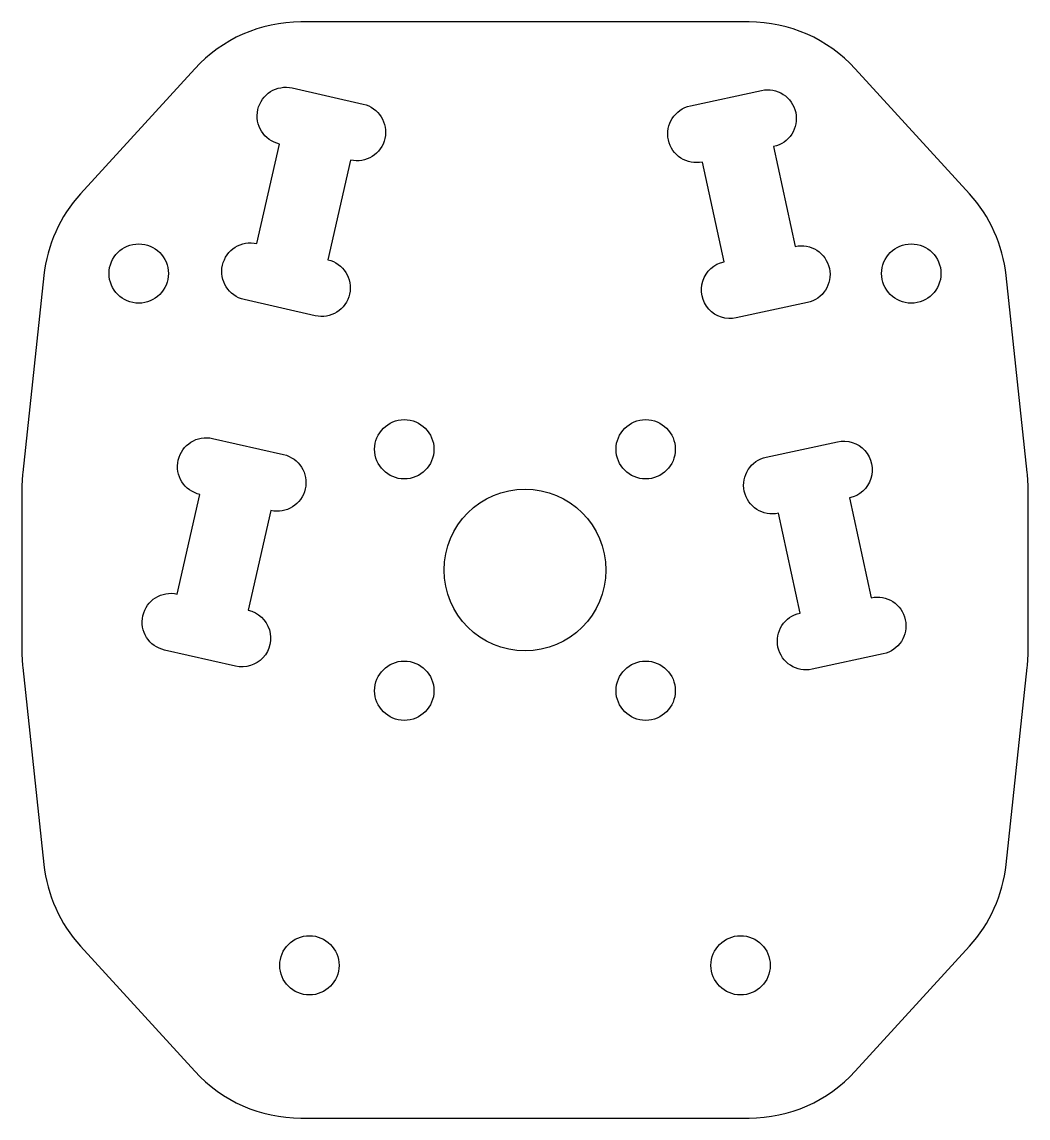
# Model space of a CAD drawing. Header units: millimetres. Extents: x -25.4 to 30.6, y -39.8 to 21.2.
import ezdxf

# ---------------------------------------------------------------- set-up
doc = ezdxf.new("R2010")
doc.units = ezdxf.units.MM
doc.layers.add('DECOUPE', color=7, linetype='Continuous')

msp = doc.modelspace()

# ---------------------------------------------------------------- linework, layer by layer
at = {"layer": 'DECOUPE'}
for points in [[(-22.169, -30.249), (-15.815, -37.208, 0.210745), (-9.907, -39.814), (15.035, -39.814, 0.210745), (20.943, -37.208), (27.297, -30.249, 0.159646), (29.343, -25.707), (30.518, -14.738, 0.02669), (30.564, -13.886), (30.564, -4.741, 0.02669), (30.518, -3.889), (29.343, 7.08, 0.159646), (27.297, 11.622), (20.943, 18.581, 0.210745), (15.035, 21.186), (-9.907, 21.186, 0.210745), (-15.815, 18.581), (-22.169, 11.622, 0.159646), (-24.215, 7.08), (-25.391, -3.889, 0.02669), (-25.436, -4.741), (-25.436, -13.886, 0.02669), (-25.391, -14.738), (-24.215, -25.707, 0.159646)], [(-13.066, 5.732, -1), (-12.357, 8.853), (-11.098, 14.391, -1), (-10.389, 17.512), (-6.44, 16.614, -1), (-7.149, 13.494), (-8.408, 7.955, -1), (-9.117, 4.835)], [(14.321, 4.711, -1), (13.645, 7.839), (12.445, 13.391, -1), (11.768, 16.518), (15.727, 17.374, -1), (16.403, 14.246), (17.603, 8.695, -1), (18.279, 5.567)], [(-17.498, -13.771, -1), (-16.789, -10.65), (-15.53, -5.111, -1), (-14.821, -1.991), (-10.872, -2.888, -1), (-11.581, -6.009), (-12.839, -11.548, -1), (-13.548, -14.668)], [(18.547, -14.837, -1), (17.871, -11.709), (16.67, -6.158, -1), (15.994, -3.03), (19.953, -2.174, -1), (20.629, -5.302), (21.829, -10.854, -1), (22.505, -13.982)]]:
    msp.add_lwpolyline(points, format="xyb", close=True, dxfattribs=at)
for centre, radius in [((-18.936, 7.186), 1.65), ((24.064, 7.186), 1.65), ((-4.154, -2.596), 1.65), ((9.281, -2.596), 1.65), ((2.564, -9.314), 4.5), ((-4.154, -16.031), 1.65), ((9.281, -16.031), 1.65), ((-9.436, -31.314), 1.65), ((14.564, -31.314), 1.65)]:
    msp.add_circle(centre, radius, dxfattribs=at)

doc.saveas('drawing.dxf')
